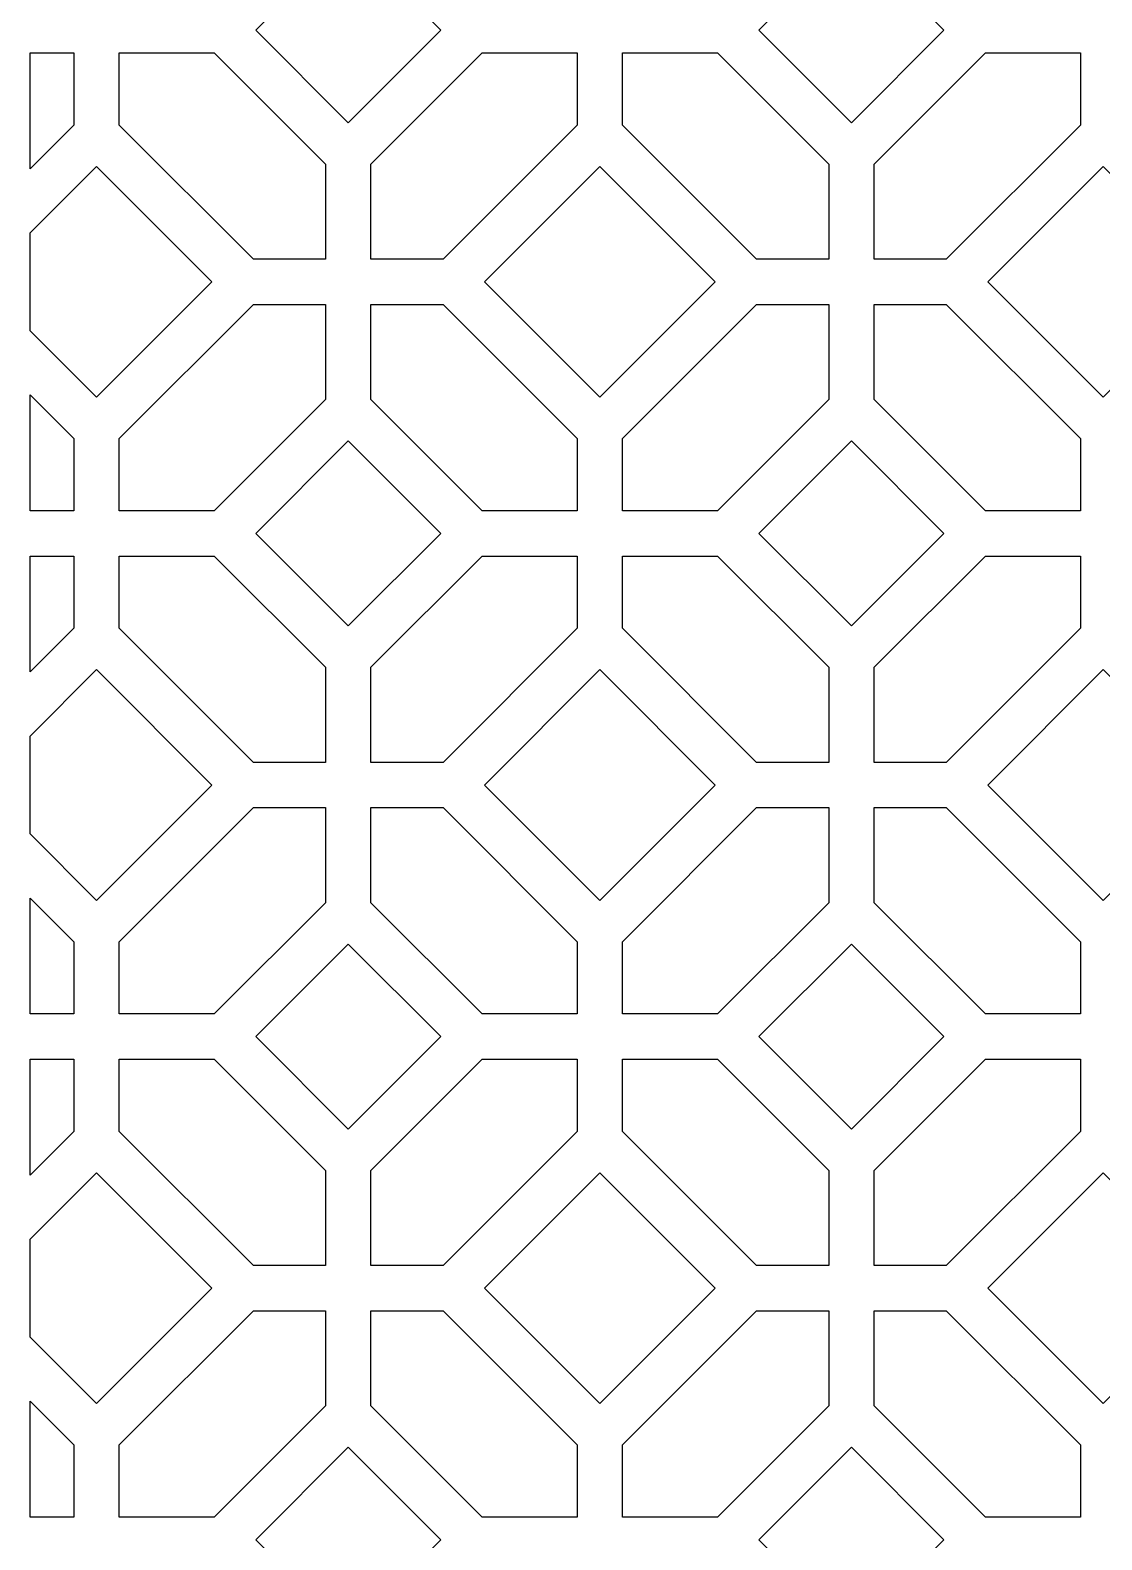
# Model space of a CAD drawing. Header units: centimetres. Extents: x -92 to 92, y -111 to 111.
# Drawn here: x -92.5 to -49.9, y 5.5 to 65.5 of the extents above; entities that cross this region are included whole.
import ezdxf

# ---------------------------------------------------------------- set-up
doc = ezdxf.new("R2010")
doc.units = ezdxf.units.CM
doc.header["$MEASUREMENT"] = 0
doc.layers.add('layer 1', color=7, linetype='Continuous')

msp = doc.modelspace()

# ---------------------------------------------------------------- linework, layer by layer
at = {"layer": 'layer 1', "color": 242}
for points, knots in [([(-79.81539, 61.79491), (-79.81539, 61.79491), (-76.1383, 65.472), (-76.1383, 65.472), (-76.1383, 65.472), (-76.1383, 65.472), (-79.81539, 69.14909), (-79.81539, 69.14909), (-79.81539, 69.14909), (-79.81539, 69.14909), (-83.49247, 65.472), (-83.49247, 65.472), (-83.49247, 65.472), (-83.49247, 65.472), (-79.81539, 61.79491), (-79.81539, 61.79491)], [0, 0, 0, 0, 0.2, 0.2, 0.2, 0.2, 0.4, 0.4, 0.4, 0.4, 0.6, 0.6, 0.6, 0.6, 1, 1, 1, 1]), ([(-59.81539, 61.79491), (-59.81539, 61.79491), (-56.1383, 65.472), (-56.1383, 65.472), (-56.1383, 65.472), (-56.1383, 65.472), (-59.81539, 69.14909), (-59.81539, 69.14909), (-59.81539, 69.14909), (-59.81539, 69.14909), (-63.49247, 65.472), (-63.49247, 65.472), (-63.49247, 65.472), (-63.49247, 65.472), (-59.81539, 61.79491), (-59.81539, 61.79491)], [0, 0, 0, 0, 0.2, 0.2, 0.2, 0.2, 0.4, 0.4, 0.4, 0.4, 0.6, 0.6, 0.6, 0.6, 1, 1, 1, 1]), ([(-92.45335, 59.96455), (-92.45335, 59.96455), (-90.71538, 61.70252), (-90.71538, 61.70252), (-90.71538, 61.70252), (-90.71538, 61.70252), (-90.71538, 64.57201), (-90.71538, 64.57201), (-90.71538, 64.57201), (-90.71538, 64.57201), (-92.45335, 64.57194), (-92.45335, 64.57194), (-92.45335, 64.57194), (-92.45335, 64.57194), (-92.45335, 59.96455), (-92.45335, 59.96455)], [0, 0, 0, 0, 0.2, 0.2, 0.2, 0.2, 0.4, 0.4, 0.4, 0.4, 0.6, 0.6, 0.6, 0.6, 1, 1, 1, 1]), ([(-88.91538, 64.572), (-88.91538, 64.572), (-88.91538, 61.70251), (-88.91538, 61.70251), (-88.91538, 61.70251), (-88.91538, 61.70251), (-83.58486, 56.37199), (-83.58486, 56.37199), (-83.58486, 56.37199), (-83.58486, 56.37199), (-80.71539, 56.37199), (-80.71539, 56.37199), (-80.71539, 56.37199), (-80.71539, 56.37199), (-80.71539, 60.14959), (-80.71539, 60.14959), (-80.71539, 60.14959), (-80.71539, 60.14959), (-85.13779, 64.572), (-85.13779, 64.572), (-85.13779, 64.572), (-85.13779, 64.572), (-88.91538, 64.572), (-88.91538, 64.572)], [0, 0, 0, 0, 0.14285714, 0.14285714, 0.14285714, 0.14285714, 0.28571429, 0.28571429, 0.28571429, 0.28571429, 0.42857143, 0.42857143, 0.42857143, 0.42857143, 0.57142857, 0.57142857, 0.57142857, 0.57142857, 0.71428571, 0.71428571, 0.71428571, 0.71428571, 1, 1, 1, 1]), ([(-70.71538, 61.70251), (-70.71538, 61.70251), (-70.71538, 64.572), (-70.71538, 64.572), (-70.71538, 64.572), (-70.71538, 64.572), (-74.49298, 64.572), (-74.49298, 64.572), (-74.49298, 64.572), (-74.49298, 64.572), (-78.91539, 60.14959), (-78.91539, 60.14959), (-78.91539, 60.14959), (-78.91539, 60.14959), (-78.91539, 56.37199), (-78.91539, 56.37199), (-78.91539, 56.37199), (-78.91539, 56.37199), (-76.0459, 56.37199), (-76.0459, 56.37199), (-76.0459, 56.37199), (-76.0459, 56.37199), (-73.38064, 59.03725), (-73.38064, 59.03725), (-73.38064, 59.03725), (-73.38064, 59.03725), (-70.71538, 61.70251), (-70.71538, 61.70251)], [0, 0, 0, 0, 0.125, 0.125, 0.125, 0.125, 0.25, 0.25, 0.25, 0.25, 0.375, 0.375, 0.375, 0.375, 0.5, 0.5, 0.5, 0.5, 0.625, 0.625, 0.625, 0.625, 0.75, 0.75, 0.75, 0.75, 1, 1, 1, 1]), ([(-68.91538, 64.572), (-68.91538, 64.572), (-68.91538, 61.70251), (-68.91538, 61.70251), (-68.91538, 61.70251), (-68.91538, 61.70251), (-63.58486, 56.37199), (-63.58486, 56.37199), (-63.58486, 56.37199), (-63.58486, 56.37199), (-60.71539, 56.37199), (-60.71539, 56.37199), (-60.71539, 56.37199), (-60.71539, 56.37199), (-60.71539, 60.14959), (-60.71539, 60.14959), (-60.71539, 60.14959), (-60.71539, 60.14959), (-65.13779, 64.572), (-65.13779, 64.572), (-65.13779, 64.572), (-65.13779, 64.572), (-68.91538, 64.572), (-68.91538, 64.572)], [0, 0, 0, 0, 0.14285714, 0.14285714, 0.14285714, 0.14285714, 0.28571429, 0.28571429, 0.28571429, 0.28571429, 0.42857143, 0.42857143, 0.42857143, 0.42857143, 0.57142857, 0.57142857, 0.57142857, 0.57142857, 0.71428571, 0.71428571, 0.71428571, 0.71428571, 1, 1, 1, 1]), ([(-50.71538, 61.70251), (-50.71538, 61.70251), (-50.71538, 64.572), (-50.71538, 64.572), (-50.71538, 64.572), (-50.71538, 64.572), (-54.49298, 64.572), (-54.49298, 64.572), (-54.49298, 64.572), (-54.49298, 64.572), (-58.91539, 60.14959), (-58.91539, 60.14959), (-58.91539, 60.14959), (-58.91539, 60.14959), (-58.91539, 56.37199), (-58.91539, 56.37199), (-58.91539, 56.37199), (-58.91539, 56.37199), (-56.0459, 56.37199), (-56.0459, 56.37199), (-56.0459, 56.37199), (-56.0459, 56.37199), (-50.71538, 61.70251), (-50.71538, 61.70251)], [0, 0, 0, 0, 0.14285714, 0.14285714, 0.14285714, 0.14285714, 0.28571429, 0.28571429, 0.28571429, 0.28571429, 0.42857143, 0.42857143, 0.42857143, 0.42857143, 0.57142857, 0.57142857, 0.57142857, 0.57142857, 0.71428571, 0.71428571, 0.71428571, 0.71428571, 1, 1, 1, 1]), ([(-92.45335, 53.52478), (-92.45335, 53.52478), (-89.81537, 50.8868), (-89.81537, 50.8868), (-89.81537, 50.8868), (-89.81537, 50.8868), (-85.23018, 55.47199), (-85.23018, 55.47199), (-85.23018, 55.47199), (-85.23018, 55.47199), (-89.81539, 60.0572), (-89.81539, 60.0572), (-89.81539, 60.0572), (-89.81539, 60.0572), (-92.45335, 57.41929), (-92.45335, 57.41929), (-92.45335, 57.41929), (-92.45335, 57.41929), (-92.45335, 53.52478), (-92.45335, 53.52478)], [0, 0, 0, 0, 0.16666667, 0.16666667, 0.16666667, 0.16666667, 0.33333333, 0.33333333, 0.33333333, 0.33333333, 0.5, 0.5, 0.5, 0.5, 0.66666667, 0.66666667, 0.66666667, 0.66666667, 1, 1, 1, 1]), ([(-69.81538, 60.05719), (-69.81538, 60.05719), (-74.40058, 55.472), (-74.40058, 55.472), (-74.40058, 55.472), (-74.40058, 55.472), (-69.81537, 50.88679), (-69.81537, 50.88679), (-69.81537, 50.88679), (-69.81537, 50.88679), (-65.23018, 55.47199), (-65.23018, 55.47199), (-65.23018, 55.47199), (-65.23018, 55.47199), (-69.81538, 60.05719), (-69.81538, 60.05719)], [0, 0, 0, 0, 0.2, 0.2, 0.2, 0.2, 0.4, 0.4, 0.4, 0.4, 0.6, 0.6, 0.6, 0.6, 1, 1, 1, 1]), ([(-49.81538, 60.05719), (-49.81538, 60.05719), (-54.40058, 55.472), (-54.40058, 55.472), (-54.40058, 55.472), (-54.40058, 55.472), (-49.81537, 50.88679), (-49.81537, 50.88679), (-49.81537, 50.88679), (-49.81537, 50.88679), (-45.23018, 55.47199), (-45.23018, 55.47199), (-45.23018, 55.47199), (-45.23018, 55.47199), (-49.81538, 60.05719), (-49.81538, 60.05719)], [0, 0, 0, 0, 0.2, 0.2, 0.2, 0.2, 0.4, 0.4, 0.4, 0.4, 0.6, 0.6, 0.6, 0.6, 1, 1, 1, 1]), ([(-80.71538, 54.57199), (-80.71538, 54.57199), (-83.58485, 54.57199), (-83.58485, 54.57199), (-83.58485, 54.57199), (-83.58485, 54.57199), (-88.91537, 49.24147), (-88.91537, 49.24147), (-88.91537, 49.24147), (-88.91537, 49.24147), (-88.91537, 46.372), (-88.91537, 46.372), (-88.91537, 46.372), (-88.91537, 46.372), (-85.13778, 46.372), (-85.13778, 46.372), (-85.13778, 46.372), (-85.13778, 46.372), (-80.71538, 50.79441), (-80.71538, 50.79441), (-80.71538, 50.79441), (-80.71538, 50.79441), (-80.71538, 54.57199), (-80.71538, 54.57199)], [0, 0, 0, 0, 0.14285714, 0.14285714, 0.14285714, 0.14285714, 0.28571429, 0.28571429, 0.28571429, 0.28571429, 0.42857143, 0.42857143, 0.42857143, 0.42857143, 0.57142857, 0.57142857, 0.57142857, 0.57142857, 0.71428571, 0.71428571, 0.71428571, 0.71428571, 1, 1, 1, 1]), ([(-76.04589, 54.57199), (-76.04589, 54.57199), (-78.91538, 54.57199), (-78.91538, 54.57199), (-78.91538, 54.57199), (-78.91538, 54.57199), (-78.91538, 50.79441), (-78.91538, 50.79441), (-78.91538, 50.79441), (-78.91538, 50.79441), (-74.49297, 46.372), (-74.49297, 46.372), (-74.49297, 46.372), (-74.49297, 46.372), (-70.71537, 46.372), (-70.71537, 46.372), (-70.71537, 46.372), (-70.71537, 46.372), (-70.71537, 49.24147), (-70.71537, 49.24147), (-70.71537, 49.24147), (-70.71537, 49.24147), (-76.04589, 54.57199), (-76.04589, 54.57199)], [0, 0, 0, 0, 0.14285714, 0.14285714, 0.14285714, 0.14285714, 0.28571429, 0.28571429, 0.28571429, 0.28571429, 0.42857143, 0.42857143, 0.42857143, 0.42857143, 0.57142857, 0.57142857, 0.57142857, 0.57142857, 0.71428571, 0.71428571, 0.71428571, 0.71428571, 1, 1, 1, 1]), ([(-60.71538, 54.57199), (-60.71538, 54.57199), (-63.58485, 54.57199), (-63.58485, 54.57199), (-63.58485, 54.57199), (-63.58485, 54.57199), (-68.91537, 49.24147), (-68.91537, 49.24147), (-68.91537, 49.24147), (-68.91537, 49.24147), (-68.91537, 46.372), (-68.91537, 46.372), (-68.91537, 46.372), (-68.91537, 46.372), (-65.13778, 46.372), (-65.13778, 46.372), (-65.13778, 46.372), (-65.13778, 46.372), (-60.71538, 50.79441), (-60.71538, 50.79441), (-60.71538, 50.79441), (-60.71538, 50.79441), (-60.71538, 54.57199), (-60.71538, 54.57199)], [0, 0, 0, 0, 0.14285714, 0.14285714, 0.14285714, 0.14285714, 0.28571429, 0.28571429, 0.28571429, 0.28571429, 0.42857143, 0.42857143, 0.42857143, 0.42857143, 0.57142857, 0.57142857, 0.57142857, 0.57142857, 0.71428571, 0.71428571, 0.71428571, 0.71428571, 1, 1, 1, 1]), ([(-56.04589, 54.57199), (-56.04589, 54.57199), (-58.91538, 54.57199), (-58.91538, 54.57199), (-58.91538, 54.57199), (-58.91538, 54.57199), (-58.91538, 50.79441), (-58.91538, 50.79441), (-58.91538, 50.79441), (-58.91538, 50.79441), (-54.49297, 46.372), (-54.49297, 46.372), (-54.49297, 46.372), (-54.49297, 46.372), (-50.71537, 46.372), (-50.71537, 46.372), (-50.71537, 46.372), (-50.71537, 46.372), (-50.71537, 49.24147), (-50.71537, 49.24147), (-50.71537, 49.24147), (-50.71537, 49.24147), (-56.04589, 54.57199), (-56.04589, 54.57199)], [0, 0, 0, 0, 0.14285714, 0.14285714, 0.14285714, 0.14285714, 0.28571429, 0.28571429, 0.28571429, 0.28571429, 0.42857143, 0.42857143, 0.42857143, 0.42857143, 0.57142857, 0.57142857, 0.57142857, 0.57142857, 0.71428571, 0.71428571, 0.71428571, 0.71428571, 1, 1, 1, 1]), ([(-92.45335, 46.37201), (-92.45335, 46.37201), (-90.71537, 46.37201), (-90.71537, 46.37201), (-90.71537, 46.37201), (-90.71537, 46.37201), (-90.71537, 49.24148), (-90.71537, 49.24148), (-90.71537, 49.24148), (-90.71537, 49.24148), (-92.45335, 50.97947), (-92.45335, 50.97947), (-92.45335, 50.97947), (-92.45335, 50.97947), (-92.45335, 46.37201), (-92.45335, 46.37201)], [0, 0, 0, 0, 0.2, 0.2, 0.2, 0.2, 0.4, 0.4, 0.4, 0.4, 0.6, 0.6, 0.6, 0.6, 1, 1, 1, 1]), ([(-79.81538, 41.79491), (-79.81538, 41.79491), (-76.13829, 45.472), (-76.13829, 45.472), (-76.13829, 45.472), (-76.13829, 45.472), (-79.81538, 49.14909), (-79.81538, 49.14909), (-79.81538, 49.14909), (-79.81538, 49.14909), (-83.49246, 45.472), (-83.49246, 45.472), (-83.49246, 45.472), (-83.49246, 45.472), (-79.81538, 41.79491), (-79.81538, 41.79491)], [0, 0, 0, 0, 0.2, 0.2, 0.2, 0.2, 0.4, 0.4, 0.4, 0.4, 0.6, 0.6, 0.6, 0.6, 1, 1, 1, 1]), ([(-59.81538, 41.79491), (-59.81538, 41.79491), (-56.13829, 45.472), (-56.13829, 45.472), (-56.13829, 45.472), (-56.13829, 45.472), (-59.81538, 49.14909), (-59.81538, 49.14909), (-59.81538, 49.14909), (-59.81538, 49.14909), (-63.49246, 45.472), (-63.49246, 45.472), (-63.49246, 45.472), (-63.49246, 45.472), (-59.81538, 41.79491), (-59.81538, 41.79491)], [0, 0, 0, 0, 0.2, 0.2, 0.2, 0.2, 0.4, 0.4, 0.4, 0.4, 0.6, 0.6, 0.6, 0.6, 1, 1, 1, 1]), ([(-92.45335, 39.96453), (-92.45335, 39.96453), (-90.71537, 41.70252), (-90.71537, 41.70252), (-90.71537, 41.70252), (-90.71537, 41.70252), (-90.71537, 44.57201), (-90.71537, 44.57201), (-90.71537, 44.57201), (-90.71537, 44.57201), (-92.45335, 44.57204), (-92.45335, 44.57204), (-92.45335, 44.57204), (-92.45335, 44.57204), (-92.45335, 39.96453), (-92.45335, 39.96453)], [0, 0, 0, 0, 0.2, 0.2, 0.2, 0.2, 0.4, 0.4, 0.4, 0.4, 0.6, 0.6, 0.6, 0.6, 1, 1, 1, 1]), ([(-88.91537, 44.572), (-88.91537, 44.572), (-88.91537, 41.70251), (-88.91537, 41.70251), (-88.91537, 41.70251), (-88.91537, 41.70251), (-83.58485, 36.37199), (-83.58485, 36.37199), (-83.58485, 36.37199), (-83.58485, 36.37199), (-80.71538, 36.37199), (-80.71538, 36.37199), (-80.71538, 36.37199), (-80.71538, 36.37199), (-80.71538, 40.14959), (-80.71538, 40.14959), (-80.71538, 40.14959), (-80.71538, 40.14959), (-85.13778, 44.572), (-85.13778, 44.572), (-85.13778, 44.572), (-85.13778, 44.572), (-88.91537, 44.572), (-88.91537, 44.572)], [0, 0, 0, 0, 0.14285714, 0.14285714, 0.14285714, 0.14285714, 0.28571429, 0.28571429, 0.28571429, 0.28571429, 0.42857143, 0.42857143, 0.42857143, 0.42857143, 0.57142857, 0.57142857, 0.57142857, 0.57142857, 0.71428571, 0.71428571, 0.71428571, 0.71428571, 1, 1, 1, 1]), ([(-70.71537, 41.70251), (-70.71537, 41.70251), (-70.71537, 44.572), (-70.71537, 44.572), (-70.71537, 44.572), (-70.71537, 44.572), (-74.49297, 44.572), (-74.49297, 44.572), (-74.49297, 44.572), (-74.49297, 44.572), (-78.91538, 40.14959), (-78.91538, 40.14959), (-78.91538, 40.14959), (-78.91538, 40.14959), (-78.91538, 36.37199), (-78.91538, 36.37199), (-78.91538, 36.37199), (-78.91538, 36.37199), (-76.04589, 36.37199), (-76.04589, 36.37199), (-76.04589, 36.37199), (-76.04589, 36.37199), (-70.71537, 41.70251), (-70.71537, 41.70251)], [0, 0, 0, 0, 0.14285714, 0.14285714, 0.14285714, 0.14285714, 0.28571429, 0.28571429, 0.28571429, 0.28571429, 0.42857143, 0.42857143, 0.42857143, 0.42857143, 0.57142857, 0.57142857, 0.57142857, 0.57142857, 0.71428571, 0.71428571, 0.71428571, 0.71428571, 1, 1, 1, 1]), ([(-68.91537, 44.572), (-68.91537, 44.572), (-68.91537, 41.70251), (-68.91537, 41.70251), (-68.91537, 41.70251), (-68.91537, 41.70251), (-63.58485, 36.37199), (-63.58485, 36.37199), (-63.58485, 36.37199), (-63.58485, 36.37199), (-60.71538, 36.37199), (-60.71538, 36.37199), (-60.71538, 36.37199), (-60.71538, 36.37199), (-60.71538, 40.14959), (-60.71538, 40.14959), (-60.71538, 40.14959), (-60.71538, 40.14959), (-65.13778, 44.572), (-65.13778, 44.572), (-65.13778, 44.572), (-65.13778, 44.572), (-68.91537, 44.572), (-68.91537, 44.572)], [0, 0, 0, 0, 0.14285714, 0.14285714, 0.14285714, 0.14285714, 0.28571429, 0.28571429, 0.28571429, 0.28571429, 0.42857143, 0.42857143, 0.42857143, 0.42857143, 0.57142857, 0.57142857, 0.57142857, 0.57142857, 0.71428571, 0.71428571, 0.71428571, 0.71428571, 1, 1, 1, 1]), ([(-50.71537, 41.70251), (-50.71537, 41.70251), (-50.71537, 44.572), (-50.71537, 44.572), (-50.71537, 44.572), (-50.71537, 44.572), (-54.49297, 44.572), (-54.49297, 44.572), (-54.49297, 44.572), (-54.49297, 44.572), (-58.91538, 40.14959), (-58.91538, 40.14959), (-58.91538, 40.14959), (-58.91538, 40.14959), (-58.91538, 36.37199), (-58.91538, 36.37199), (-58.91538, 36.37199), (-58.91538, 36.37199), (-56.04589, 36.37199), (-56.04589, 36.37199), (-56.04589, 36.37199), (-56.04589, 36.37199), (-50.71537, 41.70251), (-50.71537, 41.70251)], [0, 0, 0, 0, 0.14285714, 0.14285714, 0.14285714, 0.14285714, 0.28571429, 0.28571429, 0.28571429, 0.28571429, 0.42857143, 0.42857143, 0.42857143, 0.42857143, 0.57142857, 0.57142857, 0.57142857, 0.57142857, 0.71428571, 0.71428571, 0.71428571, 0.71428571, 1, 1, 1, 1]), ([(-92.45335, 33.52478), (-92.45335, 33.52478), (-89.81536, 30.8868), (-89.81536, 30.8868), (-89.81536, 30.8868), (-89.81536, 30.8868), (-85.23017, 35.47199), (-85.23017, 35.47199), (-85.23017, 35.47199), (-85.23017, 35.47199), (-89.81538, 40.0572), (-89.81538, 40.0572), (-89.81538, 40.0572), (-89.81538, 40.0572), (-92.45335, 37.41923), (-92.45335, 37.41923), (-92.45335, 37.41923), (-92.45335, 37.41923), (-92.45335, 33.52478), (-92.45335, 33.52478)], [0, 0, 0, 0, 0.16666667, 0.16666667, 0.16666667, 0.16666667, 0.33333333, 0.33333333, 0.33333333, 0.33333333, 0.5, 0.5, 0.5, 0.5, 0.66666667, 0.66666667, 0.66666667, 0.66666667, 1, 1, 1, 1]), ([(-69.81537, 40.05719), (-69.81537, 40.05719), (-74.40057, 35.472), (-74.40057, 35.472), (-74.40057, 35.472), (-74.40057, 35.472), (-69.81536, 30.88679), (-69.81536, 30.88679), (-69.81536, 30.88679), (-69.81536, 30.88679), (-65.23017, 35.47199), (-65.23017, 35.47199), (-65.23017, 35.47199), (-65.23017, 35.47199), (-69.81537, 40.05719), (-69.81537, 40.05719)], [0, 0, 0, 0, 0.2, 0.2, 0.2, 0.2, 0.4, 0.4, 0.4, 0.4, 0.6, 0.6, 0.6, 0.6, 1, 1, 1, 1]), ([(-49.81537, 40.05719), (-49.81537, 40.05719), (-54.40057, 35.472), (-54.40057, 35.472), (-54.40057, 35.472), (-54.40057, 35.472), (-49.81536, 30.88679), (-49.81536, 30.88679), (-49.81536, 30.88679), (-49.81536, 30.88679), (-45.23017, 35.47199), (-45.23017, 35.47199), (-45.23017, 35.47199), (-45.23017, 35.47199), (-49.81537, 40.05719), (-49.81537, 40.05719)], [0, 0, 0, 0, 0.2, 0.2, 0.2, 0.2, 0.4, 0.4, 0.4, 0.4, 0.6, 0.6, 0.6, 0.6, 1, 1, 1, 1]), ([(-80.71537, 34.57199), (-80.71537, 34.57199), (-83.58484, 34.57199), (-83.58484, 34.57199), (-83.58484, 34.57199), (-83.58484, 34.57199), (-88.91536, 29.24147), (-88.91536, 29.24147), (-88.91536, 29.24147), (-88.91536, 29.24147), (-88.91536, 26.372), (-88.91536, 26.372), (-88.91536, 26.372), (-88.91536, 26.372), (-85.13777, 26.372), (-85.13777, 26.372), (-85.13777, 26.372), (-85.13777, 26.372), (-80.71537, 30.79441), (-80.71537, 30.79441), (-80.71537, 30.79441), (-80.71537, 30.79441), (-80.71537, 34.57199), (-80.71537, 34.57199)], [0, 0, 0, 0, 0.14285714, 0.14285714, 0.14285714, 0.14285714, 0.28571429, 0.28571429, 0.28571429, 0.28571429, 0.42857143, 0.42857143, 0.42857143, 0.42857143, 0.57142857, 0.57142857, 0.57142857, 0.57142857, 0.71428571, 0.71428571, 0.71428571, 0.71428571, 1, 1, 1, 1]), ([(-76.04588, 34.57199), (-76.04588, 34.57199), (-78.91537, 34.57199), (-78.91537, 34.57199), (-78.91537, 34.57199), (-78.91537, 34.57199), (-78.91537, 30.79441), (-78.91537, 30.79441), (-78.91537, 30.79441), (-78.91537, 30.79441), (-74.49296, 26.372), (-74.49296, 26.372), (-74.49296, 26.372), (-74.49296, 26.372), (-70.71536, 26.372), (-70.71536, 26.372), (-70.71536, 26.372), (-70.71536, 26.372), (-70.71536, 29.24147), (-70.71536, 29.24147), (-70.71536, 29.24147), (-70.71536, 29.24147), (-76.04588, 34.57199), (-76.04588, 34.57199)], [0, 0, 0, 0, 0.14285714, 0.14285714, 0.14285714, 0.14285714, 0.28571429, 0.28571429, 0.28571429, 0.28571429, 0.42857143, 0.42857143, 0.42857143, 0.42857143, 0.57142857, 0.57142857, 0.57142857, 0.57142857, 0.71428571, 0.71428571, 0.71428571, 0.71428571, 1, 1, 1, 1]), ([(-60.71537, 34.57199), (-60.71537, 34.57199), (-63.58484, 34.57199), (-63.58484, 34.57199), (-63.58484, 34.57199), (-63.58484, 34.57199), (-68.91536, 29.24147), (-68.91536, 29.24147), (-68.91536, 29.24147), (-68.91536, 29.24147), (-68.91536, 26.372), (-68.91536, 26.372), (-68.91536, 26.372), (-68.91536, 26.372), (-65.13777, 26.372), (-65.13777, 26.372), (-65.13777, 26.372), (-65.13777, 26.372), (-60.71537, 30.79441), (-60.71537, 30.79441), (-60.71537, 30.79441), (-60.71537, 30.79441), (-60.71537, 34.57199), (-60.71537, 34.57199)], [0, 0, 0, 0, 0.14285714, 0.14285714, 0.14285714, 0.14285714, 0.28571429, 0.28571429, 0.28571429, 0.28571429, 0.42857143, 0.42857143, 0.42857143, 0.42857143, 0.57142857, 0.57142857, 0.57142857, 0.57142857, 0.71428571, 0.71428571, 0.71428571, 0.71428571, 1, 1, 1, 1]), ([(-56.04588, 34.57199), (-56.04588, 34.57199), (-58.91537, 34.57199), (-58.91537, 34.57199), (-58.91537, 34.57199), (-58.91537, 34.57199), (-58.91537, 30.79441), (-58.91537, 30.79441), (-58.91537, 30.79441), (-58.91537, 30.79441), (-54.49296, 26.372), (-54.49296, 26.372), (-54.49296, 26.372), (-54.49296, 26.372), (-50.71536, 26.372), (-50.71536, 26.372), (-50.71536, 26.372), (-50.71536, 26.372), (-50.71536, 29.24147), (-50.71536, 29.24147), (-50.71536, 29.24147), (-50.71536, 29.24147), (-56.04588, 34.57199), (-56.04588, 34.57199)], [0, 0, 0, 0, 0.14285714, 0.14285714, 0.14285714, 0.14285714, 0.28571429, 0.28571429, 0.28571429, 0.28571429, 0.42857143, 0.42857143, 0.42857143, 0.42857143, 0.57142857, 0.57142857, 0.57142857, 0.57142857, 0.71428571, 0.71428571, 0.71428571, 0.71428571, 1, 1, 1, 1]), ([(-92.45335, 26.37201), (-92.45335, 26.37201), (-90.71536, 26.37201), (-90.71536, 26.37201), (-90.71536, 26.37201), (-90.71536, 26.37201), (-90.71536, 29.24148), (-90.71536, 29.24148), (-90.71536, 29.24148), (-90.71536, 29.24148), (-92.45335, 30.97953), (-92.45335, 30.97953), (-92.45335, 30.97953), (-92.45335, 30.97953), (-92.45335, 26.37201), (-92.45335, 26.37201), (-92.45335, 26.37201), (-92.45335, 26.37201), (-92.45335, 26.37201), (-92.45335, 26.37201)], [0, 0, 0, 0, 0.16666667, 0.16666667, 0.16666667, 0.16666667, 0.33333333, 0.33333333, 0.33333333, 0.33333333, 0.5, 0.5, 0.5, 0.5, 0.66666667, 0.66666667, 0.66666667, 0.66666667, 1, 1, 1, 1]), ([(-79.81537, 21.79491), (-79.81537, 21.79491), (-76.13828, 25.472), (-76.13828, 25.472), (-76.13828, 25.472), (-76.13828, 25.472), (-79.81537, 29.14909), (-79.81537, 29.14909), (-79.81537, 29.14909), (-79.81537, 29.14909), (-83.49245, 25.472), (-83.49245, 25.472), (-83.49245, 25.472), (-83.49245, 25.472), (-79.81537, 21.79491), (-79.81537, 21.79491)], [0, 0, 0, 0, 0.2, 0.2, 0.2, 0.2, 0.4, 0.4, 0.4, 0.4, 0.6, 0.6, 0.6, 0.6, 1, 1, 1, 1]), ([(-59.81537, 21.79491), (-59.81537, 21.79491), (-56.13828, 25.472), (-56.13828, 25.472), (-56.13828, 25.472), (-56.13828, 25.472), (-59.81537, 29.14909), (-59.81537, 29.14909), (-59.81537, 29.14909), (-59.81537, 29.14909), (-63.49245, 25.472), (-63.49245, 25.472), (-63.49245, 25.472), (-63.49245, 25.472), (-59.81537, 21.79491), (-59.81537, 21.79491)], [0, 0, 0, 0, 0.2, 0.2, 0.2, 0.2, 0.4, 0.4, 0.4, 0.4, 0.6, 0.6, 0.6, 0.6, 1, 1, 1, 1]), ([(-92.45335, 19.96452), (-92.45335, 19.96452), (-90.71536, 21.70252), (-90.71536, 21.70252), (-90.71536, 21.70252), (-90.71536, 21.70252), (-90.71536, 24.57201), (-90.71536, 24.57201), (-90.71536, 24.57201), (-90.71536, 24.57201), (-92.45335, 24.57198), (-92.45335, 24.57198), (-92.45335, 24.57198), (-92.45335, 24.57198), (-92.45335, 19.96452), (-92.45335, 19.96452)], [0, 0, 0, 0, 0.2, 0.2, 0.2, 0.2, 0.4, 0.4, 0.4, 0.4, 0.6, 0.6, 0.6, 0.6, 1, 1, 1, 1]), ([(-88.91536, 24.572), (-88.91536, 24.572), (-88.91536, 21.70251), (-88.91536, 21.70251), (-88.91536, 21.70251), (-88.91536, 21.70251), (-83.58484, 16.37199), (-83.58484, 16.37199), (-83.58484, 16.37199), (-83.58484, 16.37199), (-80.71537, 16.37199), (-80.71537, 16.37199), (-80.71537, 16.37199), (-80.71537, 16.37199), (-80.71537, 20.14959), (-80.71537, 20.14959), (-80.71537, 20.14959), (-80.71537, 20.14959), (-85.13777, 24.572), (-85.13777, 24.572), (-85.13777, 24.572), (-85.13777, 24.572), (-88.91536, 24.572), (-88.91536, 24.572)], [0, 0, 0, 0, 0.14285714, 0.14285714, 0.14285714, 0.14285714, 0.28571429, 0.28571429, 0.28571429, 0.28571429, 0.42857143, 0.42857143, 0.42857143, 0.42857143, 0.57142857, 0.57142857, 0.57142857, 0.57142857, 0.71428571, 0.71428571, 0.71428571, 0.71428571, 1, 1, 1, 1]), ([(-70.71536, 21.70251), (-70.71536, 21.70251), (-70.71536, 24.572), (-70.71536, 24.572), (-70.71536, 24.572), (-70.71536, 24.572), (-74.49296, 24.572), (-74.49296, 24.572), (-74.49296, 24.572), (-74.49296, 24.572), (-78.91537, 20.14959), (-78.91537, 20.14959), (-78.91537, 20.14959), (-78.91537, 20.14959), (-78.91537, 16.37199), (-78.91537, 16.37199), (-78.91537, 16.37199), (-78.91537, 16.37199), (-76.04588, 16.37199), (-76.04588, 16.37199), (-76.04588, 16.37199), (-76.04588, 16.37199), (-70.71536, 21.70251), (-70.71536, 21.70251)], [0, 0, 0, 0, 0.14285714, 0.14285714, 0.14285714, 0.14285714, 0.28571429, 0.28571429, 0.28571429, 0.28571429, 0.42857143, 0.42857143, 0.42857143, 0.42857143, 0.57142857, 0.57142857, 0.57142857, 0.57142857, 0.71428571, 0.71428571, 0.71428571, 0.71428571, 1, 1, 1, 1]), ([(-68.91536, 24.572), (-68.91536, 24.572), (-68.91536, 21.70251), (-68.91536, 21.70251), (-68.91536, 21.70251), (-68.91536, 21.70251), (-63.58484, 16.37199), (-63.58484, 16.37199), (-63.58484, 16.37199), (-63.58484, 16.37199), (-60.71537, 16.37199), (-60.71537, 16.37199), (-60.71537, 16.37199), (-60.71537, 16.37199), (-60.71537, 20.14959), (-60.71537, 20.14959), (-60.71537, 20.14959), (-60.71537, 20.14959), (-65.13777, 24.572), (-65.13777, 24.572), (-65.13777, 24.572), (-65.13777, 24.572), (-68.91536, 24.572), (-68.91536, 24.572)], [0, 0, 0, 0, 0.14285714, 0.14285714, 0.14285714, 0.14285714, 0.28571429, 0.28571429, 0.28571429, 0.28571429, 0.42857143, 0.42857143, 0.42857143, 0.42857143, 0.57142857, 0.57142857, 0.57142857, 0.57142857, 0.71428571, 0.71428571, 0.71428571, 0.71428571, 1, 1, 1, 1]), ([(-50.71536, 21.70251), (-50.71536, 21.70251), (-50.71536, 24.572), (-50.71536, 24.572), (-50.71536, 24.572), (-50.71536, 24.572), (-54.49296, 24.572), (-54.49296, 24.572), (-54.49296, 24.572), (-54.49296, 24.572), (-58.91537, 20.14959), (-58.91537, 20.14959), (-58.91537, 20.14959), (-58.91537, 20.14959), (-58.91537, 16.37199), (-58.91537, 16.37199), (-58.91537, 16.37199), (-58.91537, 16.37199), (-56.04588, 16.37199), (-56.04588, 16.37199), (-56.04588, 16.37199), (-56.04588, 16.37199), (-50.71536, 21.70251), (-50.71536, 21.70251)], [0, 0, 0, 0, 0.14285714, 0.14285714, 0.14285714, 0.14285714, 0.28571429, 0.28571429, 0.28571429, 0.28571429, 0.42857143, 0.42857143, 0.42857143, 0.42857143, 0.57142857, 0.57142857, 0.57142857, 0.57142857, 0.71428571, 0.71428571, 0.71428571, 0.71428571, 1, 1, 1, 1]), ([(-92.45335, 13.5248), (-92.45335, 13.5248), (-89.81535, 10.8868), (-89.81535, 10.8868), (-89.81535, 10.8868), (-89.81535, 10.8868), (-85.23016, 15.47199), (-85.23016, 15.47199), (-85.23016, 15.47199), (-85.23016, 15.47199), (-89.81537, 20.0572), (-89.81537, 20.0572), (-89.81537, 20.0572), (-89.81537, 20.0572), (-92.45335, 17.41917), (-92.45335, 17.41917), (-92.45335, 17.41917), (-92.45335, 17.41917), (-92.45335, 13.5248), (-92.45335, 13.5248)], [0, 0, 0, 0, 0.16666667, 0.16666667, 0.16666667, 0.16666667, 0.33333333, 0.33333333, 0.33333333, 0.33333333, 0.5, 0.5, 0.5, 0.5, 0.66666667, 0.66666667, 0.66666667, 0.66666667, 1, 1, 1, 1]), ([(-69.81536, 20.05719), (-69.81536, 20.05719), (-74.40056, 15.472), (-74.40056, 15.472), (-74.40056, 15.472), (-74.40056, 15.472), (-69.81535, 10.88679), (-69.81535, 10.88679), (-69.81535, 10.88679), (-69.81535, 10.88679), (-65.23016, 15.47199), (-65.23016, 15.47199), (-65.23016, 15.47199), (-65.23016, 15.47199), (-69.81536, 20.05719), (-69.81536, 20.05719)], [0, 0, 0, 0, 0.2, 0.2, 0.2, 0.2, 0.4, 0.4, 0.4, 0.4, 0.6, 0.6, 0.6, 0.6, 1, 1, 1, 1]), ([(-49.81536, 20.05719), (-49.81536, 20.05719), (-54.40056, 15.472), (-54.40056, 15.472), (-54.40056, 15.472), (-54.40056, 15.472), (-49.81535, 10.88679), (-49.81535, 10.88679), (-49.81535, 10.88679), (-49.81535, 10.88679), (-45.23016, 15.47199), (-45.23016, 15.47199), (-45.23016, 15.47199), (-45.23016, 15.47199), (-49.81536, 20.05719), (-49.81536, 20.05719)], [0, 0, 0, 0, 0.2, 0.2, 0.2, 0.2, 0.4, 0.4, 0.4, 0.4, 0.6, 0.6, 0.6, 0.6, 1, 1, 1, 1]), ([(-80.71536, 14.57199), (-80.71536, 14.57199), (-83.58483, 14.57199), (-83.58483, 14.57199), (-83.58483, 14.57199), (-83.58483, 14.57199), (-88.91535, 9.24147), (-88.91535, 9.24147), (-88.91535, 9.24147), (-88.91535, 9.24147), (-88.91535, 6.372), (-88.91535, 6.372), (-88.91535, 6.372), (-88.91535, 6.372), (-85.13776, 6.372), (-85.13776, 6.372), (-85.13776, 6.372), (-85.13776, 6.372), (-80.71536, 10.79441), (-80.71536, 10.79441), (-80.71536, 10.79441), (-80.71536, 10.79441), (-80.71536, 14.57199), (-80.71536, 14.57199)], [0, 0, 0, 0, 0.14285714, 0.14285714, 0.14285714, 0.14285714, 0.28571429, 0.28571429, 0.28571429, 0.28571429, 0.42857143, 0.42857143, 0.42857143, 0.42857143, 0.57142857, 0.57142857, 0.57142857, 0.57142857, 0.71428571, 0.71428571, 0.71428571, 0.71428571, 1, 1, 1, 1]), ([(-76.04587, 14.57199), (-76.04587, 14.57199), (-78.91536, 14.57199), (-78.91536, 14.57199), (-78.91536, 14.57199), (-78.91536, 14.57199), (-78.91536, 10.79441), (-78.91536, 10.79441), (-78.91536, 10.79441), (-78.91536, 10.79441), (-74.49295, 6.372), (-74.49295, 6.372), (-74.49295, 6.372), (-74.49295, 6.372), (-70.71535, 6.372), (-70.71535, 6.372), (-70.71535, 6.372), (-70.71535, 6.372), (-70.71535, 9.24147), (-70.71535, 9.24147), (-70.71535, 9.24147), (-70.71535, 9.24147), (-76.04587, 14.57199), (-76.04587, 14.57199)], [0, 0, 0, 0, 0.14285714, 0.14285714, 0.14285714, 0.14285714, 0.28571429, 0.28571429, 0.28571429, 0.28571429, 0.42857143, 0.42857143, 0.42857143, 0.42857143, 0.57142857, 0.57142857, 0.57142857, 0.57142857, 0.71428571, 0.71428571, 0.71428571, 0.71428571, 1, 1, 1, 1]), ([(-60.71536, 14.57199), (-60.71536, 14.57199), (-63.58483, 14.57199), (-63.58483, 14.57199), (-63.58483, 14.57199), (-63.58483, 14.57199), (-68.91535, 9.24147), (-68.91535, 9.24147), (-68.91535, 9.24147), (-68.91535, 9.24147), (-68.91535, 6.372), (-68.91535, 6.372), (-68.91535, 6.372), (-68.91535, 6.372), (-65.13776, 6.372), (-65.13776, 6.372), (-65.13776, 6.372), (-65.13776, 6.372), (-60.71536, 10.79441), (-60.71536, 10.79441), (-60.71536, 10.79441), (-60.71536, 10.79441), (-60.71536, 14.57199), (-60.71536, 14.57199)], [0, 0, 0, 0, 0.14285714, 0.14285714, 0.14285714, 0.14285714, 0.28571429, 0.28571429, 0.28571429, 0.28571429, 0.42857143, 0.42857143, 0.42857143, 0.42857143, 0.57142857, 0.57142857, 0.57142857, 0.57142857, 0.71428571, 0.71428571, 0.71428571, 0.71428571, 1, 1, 1, 1]), ([(-56.04587, 14.57199), (-56.04587, 14.57199), (-58.91536, 14.57199), (-58.91536, 14.57199), (-58.91536, 14.57199), (-58.91536, 14.57199), (-58.91536, 10.79441), (-58.91536, 10.79441), (-58.91536, 10.79441), (-58.91536, 10.79441), (-54.49295, 6.372), (-54.49295, 6.372), (-54.49295, 6.372), (-54.49295, 6.372), (-50.71535, 6.372), (-50.71535, 6.372), (-50.71535, 6.372), (-50.71535, 6.372), (-50.71535, 9.24147), (-50.71535, 9.24147), (-50.71535, 9.24147), (-50.71535, 9.24147), (-56.04587, 14.57199), (-56.04587, 14.57199)], [0, 0, 0, 0, 0.14285714, 0.14285714, 0.14285714, 0.14285714, 0.28571429, 0.28571429, 0.28571429, 0.28571429, 0.42857143, 0.42857143, 0.42857143, 0.42857143, 0.57142857, 0.57142857, 0.57142857, 0.57142857, 0.71428571, 0.71428571, 0.71428571, 0.71428571, 1, 1, 1, 1]), ([(-92.45335, 6.37201), (-92.45335, 6.37201), (-90.71535, 6.37201), (-90.71535, 6.37201), (-90.71535, 6.37201), (-90.71535, 6.37201), (-90.71535, 9.24148), (-90.71535, 9.24148), (-90.71535, 9.24148), (-90.71535, 9.24148), (-92.45335, 10.97948), (-92.45335, 10.97948), (-92.45335, 10.97948), (-92.45335, 10.97948), (-92.45335, 6.37201), (-92.45335, 6.37201)], [0, 0, 0, 0, 0.2, 0.2, 0.2, 0.2, 0.4, 0.4, 0.4, 0.4, 0.6, 0.6, 0.6, 0.6, 1, 1, 1, 1]), ([(-79.81536, 1.79491), (-79.81536, 1.79491), (-76.13827, 5.472), (-76.13827, 5.472), (-76.13827, 5.472), (-76.13827, 5.472), (-79.81536, 9.14909), (-79.81536, 9.14909), (-79.81536, 9.14909), (-79.81536, 9.14909), (-83.49244, 5.472), (-83.49244, 5.472), (-83.49244, 5.472), (-83.49244, 5.472), (-79.81536, 1.79491), (-79.81536, 1.79491)], [0, 0, 0, 0, 0.2, 0.2, 0.2, 0.2, 0.4, 0.4, 0.4, 0.4, 0.6, 0.6, 0.6, 0.6, 1, 1, 1, 1]), ([(-59.81536, 1.79491), (-59.81536, 1.79491), (-56.13827, 5.472), (-56.13827, 5.472), (-56.13827, 5.472), (-56.13827, 5.472), (-59.81536, 9.14909), (-59.81536, 9.14909), (-59.81536, 9.14909), (-59.81536, 9.14909), (-63.49244, 5.472), (-63.49244, 5.472), (-63.49244, 5.472), (-63.49244, 5.472), (-59.81536, 1.79491), (-59.81536, 1.79491)], [0, 0, 0, 0, 0.2, 0.2, 0.2, 0.2, 0.4, 0.4, 0.4, 0.4, 0.6, 0.6, 0.6, 0.6, 1, 1, 1, 1])]:
    msp.add_open_spline(points, degree=3, knots=knots, dxfattribs=at)

doc.saveas('drawing.dxf')
